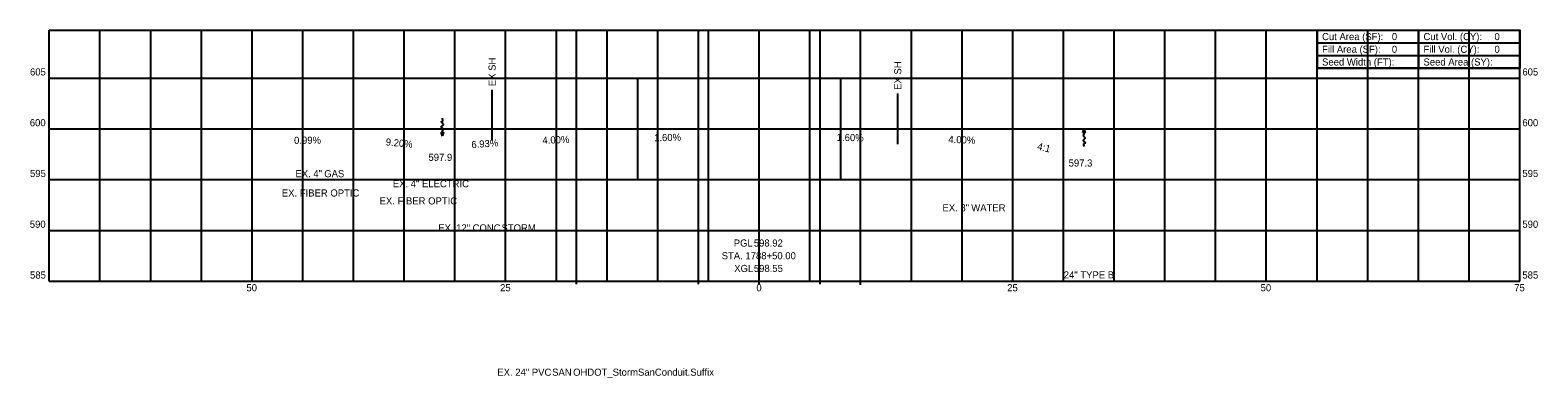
# Model space of a CAD drawing. Extents: x -72 to 77, y 575 to 610.
import ezdxf

# ---------------------------------------------------------------- set-up
doc = ezdxf.new("R2010")
doc.units = 0
for name, color, linetype in [('Default', 7, 'Continuous'), ('DR_P_Flow_Arrow', 7, 'Continuous'), ('DR_P_Text', 7, 'Continuous'), ('DR_X_Text', 7, 'Continuous'), ('RW_X_Esmt_SH', 7, 'Continuous'), ('SH_Data', 7, 'Continuous'), ('SH_Major_Grid_Line', 7, 'Continuous'), ('SH_Masking', 7, 'Continuous'), ('SH_Text', 7, 'Continuous'), ('UT_X_Electric_Text', 7, 'Continuous'), ('UT_X_Gas_Text', 7, 'Continuous'), ('UT_X_Sanitary_Text', 7, 'Continuous'), ('UT_X_Telecom_Text', 7, 'Continuous'), ('UT_X_Water_Text', 7, 'Continuous')]:
    doc.layers.add(name, color=color, linetype=linetype)

msp = doc.modelspace()

# ---------------------------------------------------------------- linework, layer by layer
at = {"layer": 'Default'}
msp.add_circle((75, 609.71), 0.000417, dxfattribs=at)
msp.add_circle((75, 609.71), 0.000417, dxfattribs=at)
msp.add_circle((75, 609.71), 0.000417, dxfattribs=at)
msp.add_circle((75, 609.71), 0.000417, dxfattribs=at)
msp.add_circle((75, 609.71), 0.000417, dxfattribs=at)
msp.add_circle((75, 609.71), 0.000417, dxfattribs=at)
msp.add_circle((75, 609.71), 0.000417, dxfattribs=at)
msp.add_circle((75, 609.71), 0.000417, dxfattribs=at)
msp.add_circle((75, 609.71), 0.000417, dxfattribs=at)
msp.add_circle((75, 609.71), 0.000417, dxfattribs=at)
msp.add_circle((75, 609.71), 0.000417, dxfattribs=at)
msp.add_circle((75, 609.71), 0.000417, dxfattribs=at)
at = {"layer": 'DR_P_Flow_Arrow'}
for p, q in [((-31.24, 599.28), (-31.35, 599.68)), ((-31.35, 599.68), (-31.13, 599.68)), ((-31.13, 599.68), (-31.24, 599.28)), ((31.92, 599.6), (32.03, 600)), ((32.13, 599.6), (31.92, 599.6)), ((32.03, 600), (32.13, 599.6))]:
    msp.add_line(p, q, dxfattribs=at)
for points in [[(-31.24, 599.68), (-31.24, 599.69), (-31.2, 599.86), (-31.16, 599.96), (-31.35, 600.17), (-31.14, 600.42), (-31.35, 600.7), (-31.24, 600.75), (-31.24, 601.03)], [(32.03, 599.6), (32.03, 599.58), (31.99, 599.42), (31.95, 599.32), (32.14, 599.1), (31.93, 598.86), (32.14, 598.58), (32.02, 598.52), (32.03, 598.25)]]:
    msp.add_spline(points, degree=3, dxfattribs=at)
at = {"layer": 'RW_X_Esmt_SH'}
for p, q in [((-26.34, 598.84), (-26.34, 603.84)), ((13.66, 598.48), (13.66, 603.48))]:
    msp.add_line(p, q, dxfattribs=at)
at = {"layer": 'SH_Data'}
for p, q in [((55, 609.71), (75, 609.71)), ((55, 609.71), (55, 607.21)), ((65, 609.71), (65, 605.96)), ((75, 609.71), (75, 607.21)), ((55, 608.46), (75, 608.46)), ((55, 607.21), (75, 607.21)), ((63.3, 606.58), (63.3, 606.58)), ((72.95, 606.58), (72.95, 606.58))]:
    msp.add_line(p, q, dxfattribs=at)
msp.add_lwpolyline([(55, 607.21), (55, 605.96), (75, 605.96), (75, 607.21)], dxfattribs=at)
at = {"layer": 'SH_Major_Grid_Line'}
for p, q in [((-70, 609.71), (75, 609.71)), ((-70, 585), (-70, 609.71)), ((-65, 585), (-65, 609.71)), ((-60, 585), (-60, 609.71)), ((-55, 585), (-55, 609.71)), ((-50, 585), (-50, 609.71)), ((-45, 585), (-45, 609.71)), ((-40, 585), (-40, 609.71)), ((-35, 585), (-35, 609.71)), ((-30, 585), (-30, 609.71)), ((-25, 585), (-25, 609.71)), ((-20, 585), (-20, 609.71)), ((-15, 585), (-15, 609.71)), ((-10, 585), (-10, 609.71)), ((-5, 585), (-5, 609.71)), ((0, 585), (0, 609.71)), ((5, 585), (5, 609.71)), ((10, 585), (10, 609.71)), ((15, 585), (15, 609.71)), ((20, 585), (20, 609.71)), ((25, 585), (25, 609.71)), ((30, 585), (30, 609.71)), ((35, 585), (35, 609.71)), ((40, 585), (40, 609.71)), ((45, 585), (45, 609.71)), ((50, 585), (50, 609.71)), ((55, 585), (55, 609.71)), ((60, 585), (60, 609.71)), ((65, 585), (65, 609.71)), ((70, 585), (70, 609.71)), ((75, 585), (75, 609.71)), ((-70, 605), (75, 605)), ((-70, 600), (75, 600)), ((-70, 595), (75, 595)), ((-70, 590), (75, 590)), ((-70, 585), (75, 585))]:
    msp.add_line(p, q, dxfattribs=at)
at = {"layer": 'SH_Masking'}
msp.add_lwpolyline([(55, 609.71), (75, 609.71), (75, 605.96), (55, 605.96)], close=True, dxfattribs=at)
at = {"layer": 'SH_Text'}
for p, q in [((-18, 584.7), (-18, 609.71)), ((-6, 584.7), (-6, 609.71)), ((0, 584.7), (0, 609.71)), ((6, 584.7), (6, 609.71)), ((10, 584.62), (10, 609.63)), ((-18, 605), (-6, 605)), ((-12, 605), (-12, 595)), ((6, 605), (10, 605)), ((8, 605), (8, 595)), ((-18, 595), (-6, 595)), ((6, 595), (10, 595))]:
    msp.add_line(p, q, dxfattribs=at)

# ---------------------------------------------------------------- texts
at = {"layer": 'DR_P_Text'}
msp.add_text('24" TYPE B', height=0.7, dxfattribs=at).set_placement((30.03, 585.26))
at = {"layer": 'DR_X_Text'}
for s, p in [('EX. 12"', (-31.65, 589.89)), ('CONC', (-28.26, 589.89)), ('STORM', (-25.41, 589.89))]:
    msp.add_text(s, height=0.7, dxfattribs=at).set_placement(p)
at = {"layer": 'RW_X_Esmt_SH'}
for p in [(-25.99, 604.19), (14.01, 603.83)]:
    msp.add_text('EX SH', height=0.7, rotation=90, dxfattribs=at).set_placement(p)
at = {"layer": 'SH_Text'}
for s, p in [('Cut Area (SF):', (55.5, 608.73)), ('Fill Area (SF):', (55.5, 607.48)), ('0', (62.38, 608.73)), ('0', (62.38, 607.48)), ('Cut Vol. (CY):', (65.5, 608.73)), ('Fill Vol. (CY):', (65.5, 607.48)), ('0', (72.5, 608.73)), ('0', (72.5, 607.48)), ('Seed Width (FT):', (55.5, 606.23)), ('Seed Area (SY):', (65.5, 606.23)), ('605', (-71.9, 605.25)), ('605', (75.25, 605.25)), ('600', (-71.92, 600.25)), ('600', (75.25, 600.25)), ('597.9', (-32.61, 596.84)), ('597.3', (30.51, 596.28)), ('595', (-71.9, 595.25)), ('595', (75.25, 595.25)), ('590', (-71.92, 590.25)), ('590', (75.25, 590.25)), ('PGL ', (-2.51, 588.4)), ('598.92', (-0.53, 588.4)), ('STA. 1788+50.00', (-3.7, 587.15)), ('585', (-71.9, 585.25)), ('XGL ', (-2.46, 585.9)), ('598.55', (-0.53, 585.9)), ('585', (75.25, 585.25)), ('50', (-50.56, 584)), ('25', (-25.55, 584)), ('0', (-0.28, 584)), ('25', (24.45, 584)), ('50', (49.44, 584)), ('75', (74.45, 584))]:
    msp.add_text(s, height=0.7, dxfattribs=at).set_placement(p)
for s, rotation, p in [('0.99%', 0.5688, (-45.86, 598.51)), ('4.00%', 2.2906, (-21.36, 598.51)), ('1.60%', 0.9167, (-10.36, 598.77)), ('1.60%', 359.0833, (7.64, 598.81)), ('4.00%', 357.7094, (18.64, 598.62)), ('9.20%', 354.7438, (-36.85, 598.37)), ('6.93%', 3.9641, (-28.36, 598.09)), ('4:1', 345.9638, (27.36, 597.97))]:
    msp.add_text(s, height=0.7, rotation=rotation, dxfattribs=at).set_placement(p)
at = {"layer": 'UT_X_Electric_Text'}
msp.add_text('EX. 4" ELECTRIC', height=0.7, dxfattribs=at).set_placement((-36.13, 594.24))
at = {"layer": 'UT_X_Gas_Text'}
for s, p in [('EX. 4"', (-45.73, 595.23)), ('GAS', (-42.89, 595.23))]:
    msp.add_text(s, height=0.7, dxfattribs=at).set_placement(p)
at = {"layer": 'UT_X_Sanitary_Text'}
for s, p in [('EX. 24"', (-25.82, 575.68)), ('PVC', (-22.42, 575.68)), ('SAN', (-20.42, 575.68)), ('OHDOT_StormSanConduit.Suffix', (-18.35, 575.68))]:
    msp.add_text(s, height=0.7, dxfattribs=at).set_placement(p)
at = {"layer": 'UT_X_Telecom_Text'}
for p in [(-47.07, 593.33), (-37.43, 592.55)]:
    msp.add_text('EX. FIBER OPTIC', height=0.7, dxfattribs=at).set_placement(p)
at = {"layer": 'UT_X_Water_Text'}
for s, p in [('EX. 8"', (18.07, 591.87)), ('WATER', (20.91, 591.87))]:
    msp.add_text(s, height=0.7, dxfattribs=at).set_placement(p)

doc.saveas('drawing.dxf')
